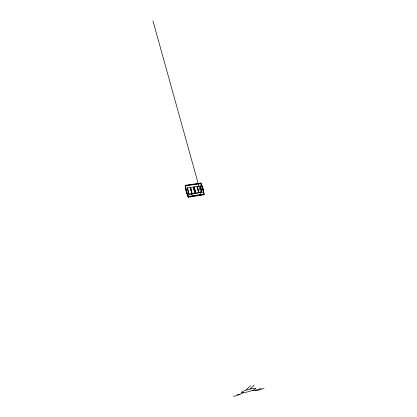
<?xml version="1.0" encoding="UTF-8"?>
<svg xmlns="http://www.w3.org/2000/svg" width="417" height="417" viewBox="0 0 417 417"><rect width="100%" height="100%" fill="white"/><g stroke="black" fill="none" stroke-linecap="round" stroke-linejoin="round"><path stroke-width="0.63" d="M188.098 196.287L188.203 197.184L203.949 194.802L204.075 194.411A38.541 33.647 11.2 0 0 200.885 183.042L185.257 185.33L185.153 185.732A26.542 11.832 60.7 0 0 188.203 197.184M185.601 185.57L185.664 186.29A37.353 31.885 19.7 0 0 188.192 195.771L188.442 196.694L188.13 196.006A37.327 31.874 19.7 0 1 185.601 186.529L185.601 185.57L200.697 183.365L201.015 184.038A38.202 33.355 11.2 0 1 203.652 193.441L203.647 194.4L203.579 193.676A38.176 33.339 11.2 0 0 200.942 184.278L200.697 183.365M201.974 192.602L200.332 185.998L187.337 187.916L187.311 188.557M188.203 197.184L188.312 196.788A37.681 32.166 19.7 0 1 185.257 185.33M188.927 194.562L187.337 187.916M200.885 183.042L200.765 183.444A26.751 20.584 -68.9 0 1 203.955 194.802L203.486 193.968M200.332 185.998L200.301 186.639M200.15 195L200.791 192.894L152.94 20.85M193.363 187.53L193.566 186.983L195.156 193.373L192.774 193.733M190.465 187.442L192.044 193.842L191.841 194.379A12.729 2.836 81.4 0 0 191.622 193.212M200.092 186.535L200.311 185.987L201.927 192.362L198.961 192.805L197.356 186.425L197.147 186.972A12.698 2.966 81.4 0 1 197.304 187.426M246.207 389.864L250.502 385.699M250.064 389.04L254.245 385.068M243.71 392.626L236.215 395.895L233.285 396.15M255.183 390.39L261.204 388.425M264.06 388.368L258.076 390.322L252.217 390.463M188.51 196.459L203.725 194.16M189.078 196.6L190.345 196.407M191.612 196.219L193.514 195.927M194.781 195.74L196.047 195.547M197.314 195.354L198.581 195.166M199.847 194.974L201.75 194.687M188.312 196.788L204.075 194.411M189.021 194.207L202.078 192.247M192.044 193.842L189.057 194.291L187.488 187.879L187.296 188.427A12.745 2.783 81.4 0 1 187.739 189.855M198.231 192.915L195.86 193.269L194.265 186.879L194.061 187.426A12.713 2.909 81.4 0 1 195.432 192.644M185.544 185.815L200.624 183.605M236.997 394.529L239.921 394.279M195.761 193.535L194.046 187.264L193.42 187.358L194.958 192.998M198.826 192.826L197.225 186.446L197.012 186.993A12.698 2.966 81.4 0 1 197.168 187.447M190.6 187.421L192.18 193.822L191.976 194.358A12.729 2.841 81.4 0 0 190.845 189.391M188.578 193.379A40.308 9.482 81.9 0 1 188.317 192.44M201.072 189.553A40.089 10.31 82 0 1 200.812 188.593M200.405 187.462A12.682 3.023 81.4 0 1 200.697 188.458M200.843 188.974A12.682 3.023 81.4 0 1 200.978 189.506M201.244 190.6A12.682 3.023 81.4 0 1 201.369 191.163M197.601 188.39A12.698 2.966 81.4 0 1 197.747 188.896M198.028 189.949A12.698 2.966 81.4 0 1 198.289 191.043M198.409 191.606A12.698 2.966 81.4 0 1 198.528 192.18M190.418 188.448A12.729 2.836 81.4 0 1 190.564 188.922M190.71 189.412A12.729 2.836 81.4 0 1 191.127 190.976M191.257 191.518A12.729 2.836 81.4 0 1 191.507 192.638M188.015 190.882A12.745 2.783 81.4 0 1 188.15 191.419M188.406 192.518A12.745 2.783 81.4 0 1 188.526 193.087M190.402 187.968A12.729 2.841 81.4 0 1 190.699 188.901M193.665 188.463A12.713 2.898 81.4 0 1 193.957 189.459M194.098 189.98A12.713 2.898 81.4 0 1 194.364 191.054M197.465 188.411A12.698 2.966 81.4 0 1 197.611 188.917M197.893 189.964A12.698 2.966 81.4 0 1 198.023 190.512M198.278 191.627A12.698 2.966 81.4 0 1 198.393 192.201M255.308 388.389L254.542 388.331A7.391 1.063 -15.4 0 0 242.512 391.537A7.391 1.063 -15.4 0 0 247.443 391.907A7.391 1.063 -15.4 0 0 255.308 388.389"/></g></svg>
